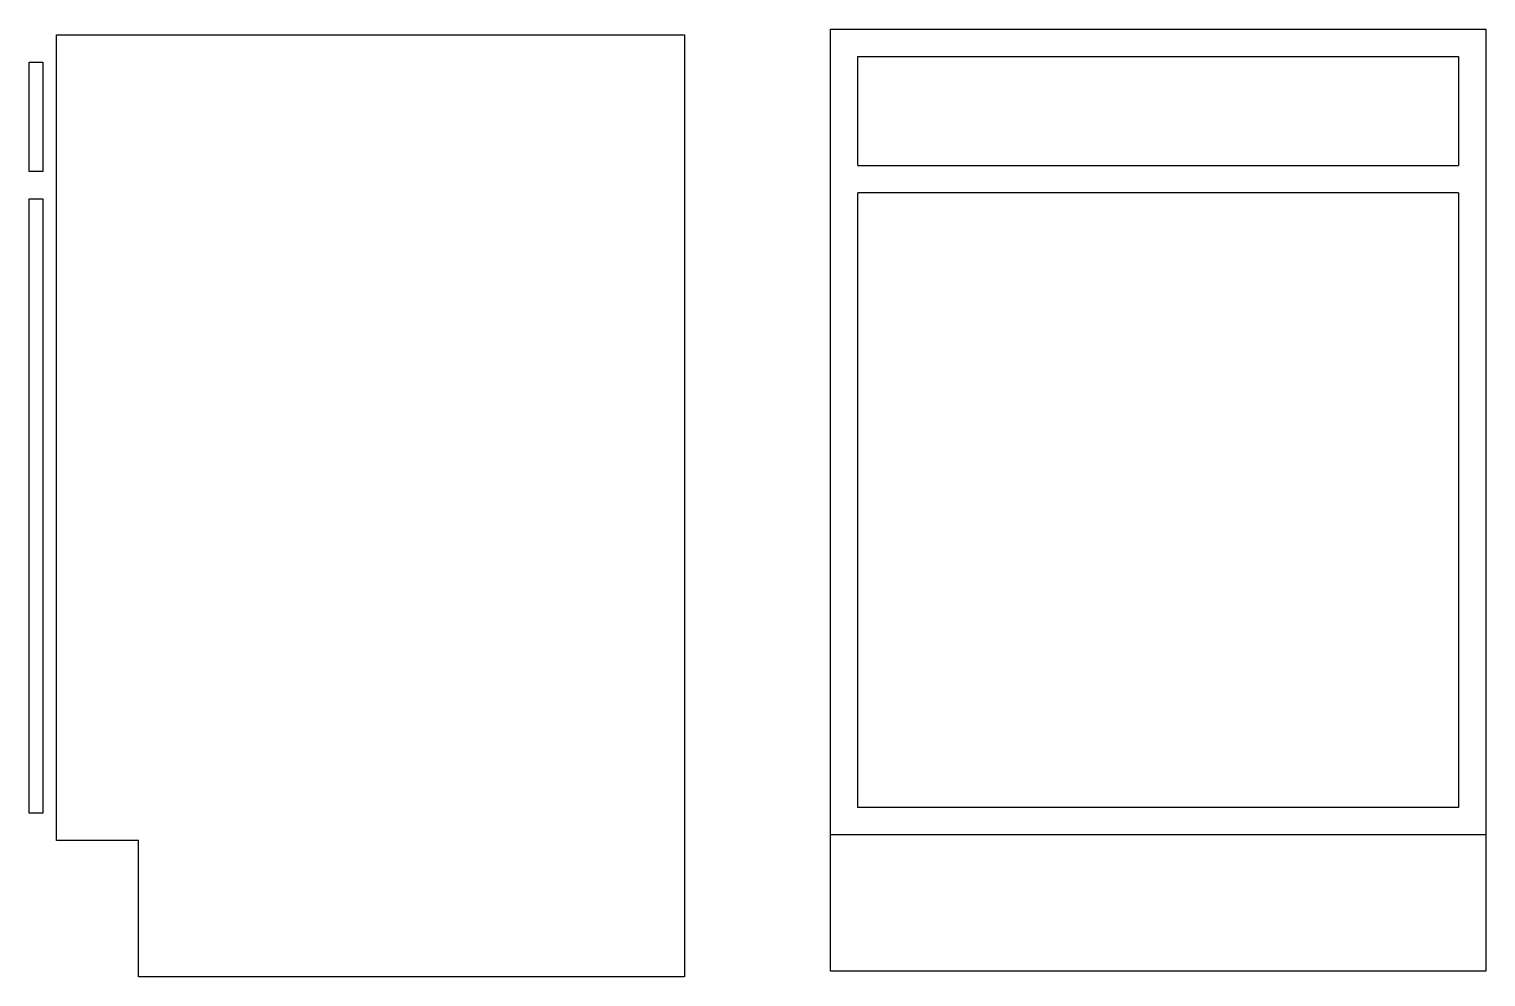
# Model space of a CAD drawing. Extents: x 0.3 to 53.7, y 144.8 to 179.5.
import ezdxf

# ---------------------------------------------------------------- set-up
doc = ezdxf.new("R2010")
doc.units = 0
doc.layers.get('0').update_dxf_attribs({"linetype": 'CONTINUOUS'})

# ---------------------------------------------------------------- blocks, each defined once
blk = doc.blocks.new('SCHRANK_-_SCHRANKTÜR_1_IN_')
for p, q in [((-24, 33.5), (-23.5, 33.5)), ((-24, 29.5), (-24, 33.5)), ((-23.5, 33.5), (-23.5, 29.5)), ((-23.5, 29.5), (-24, 29.5)), ((-24, 6), (-24, 28.5)), ((-24, 28.5), (-23.5, 28.5)), ((-23.5, 28.5), (-23.5, 6)), ((-23.5, 6), (-24, 6)), ((-20, 5), (-23, 5)), ((-20, 0), (-20, 5))]:
    blk.add_line(p, q)
blk.add_lwpolyline([(-23, 5), (-23, 34.5), (0, 34.5), (0, 0), (-20, 0)])
blk = doc.blocks.new('SCHRANK_-_SCHRANKTÜR_1_MIT')
for p, q in [((0, 0), (0, 34.5)), ((0, 34.5), (24, 34.5)), ((24, 34.5), (24, 0)), ((1, 29.5), (1, 33.5)), ((1, 33.5), (23, 33.5)), ((23, 33.5), (23, 29.5)), ((1, 29.5), (23, 29.5)), ((23, 28.5), (1, 28.5)), ((1, 6), (1, 28.5)), ((23, 28.5), (23, 6)), ((23, 6), (1, 6)), ((0, 5), (24, 5)), ((24, 0), (0, 0))]:
    blk.add_line(p, q)

msp = doc.modelspace()

# ---------------------------------------------------------------- block references
for name, p in [('SCHRANK_-_SCHRANKTÜR_1_IN_', (24.331, 144.834)), ('SCHRANK_-_SCHRANKTÜR_1_MIT', (29.683, 145.043))]:
    msp.add_blockref(name, p)

doc.saveas('drawing.dxf')
